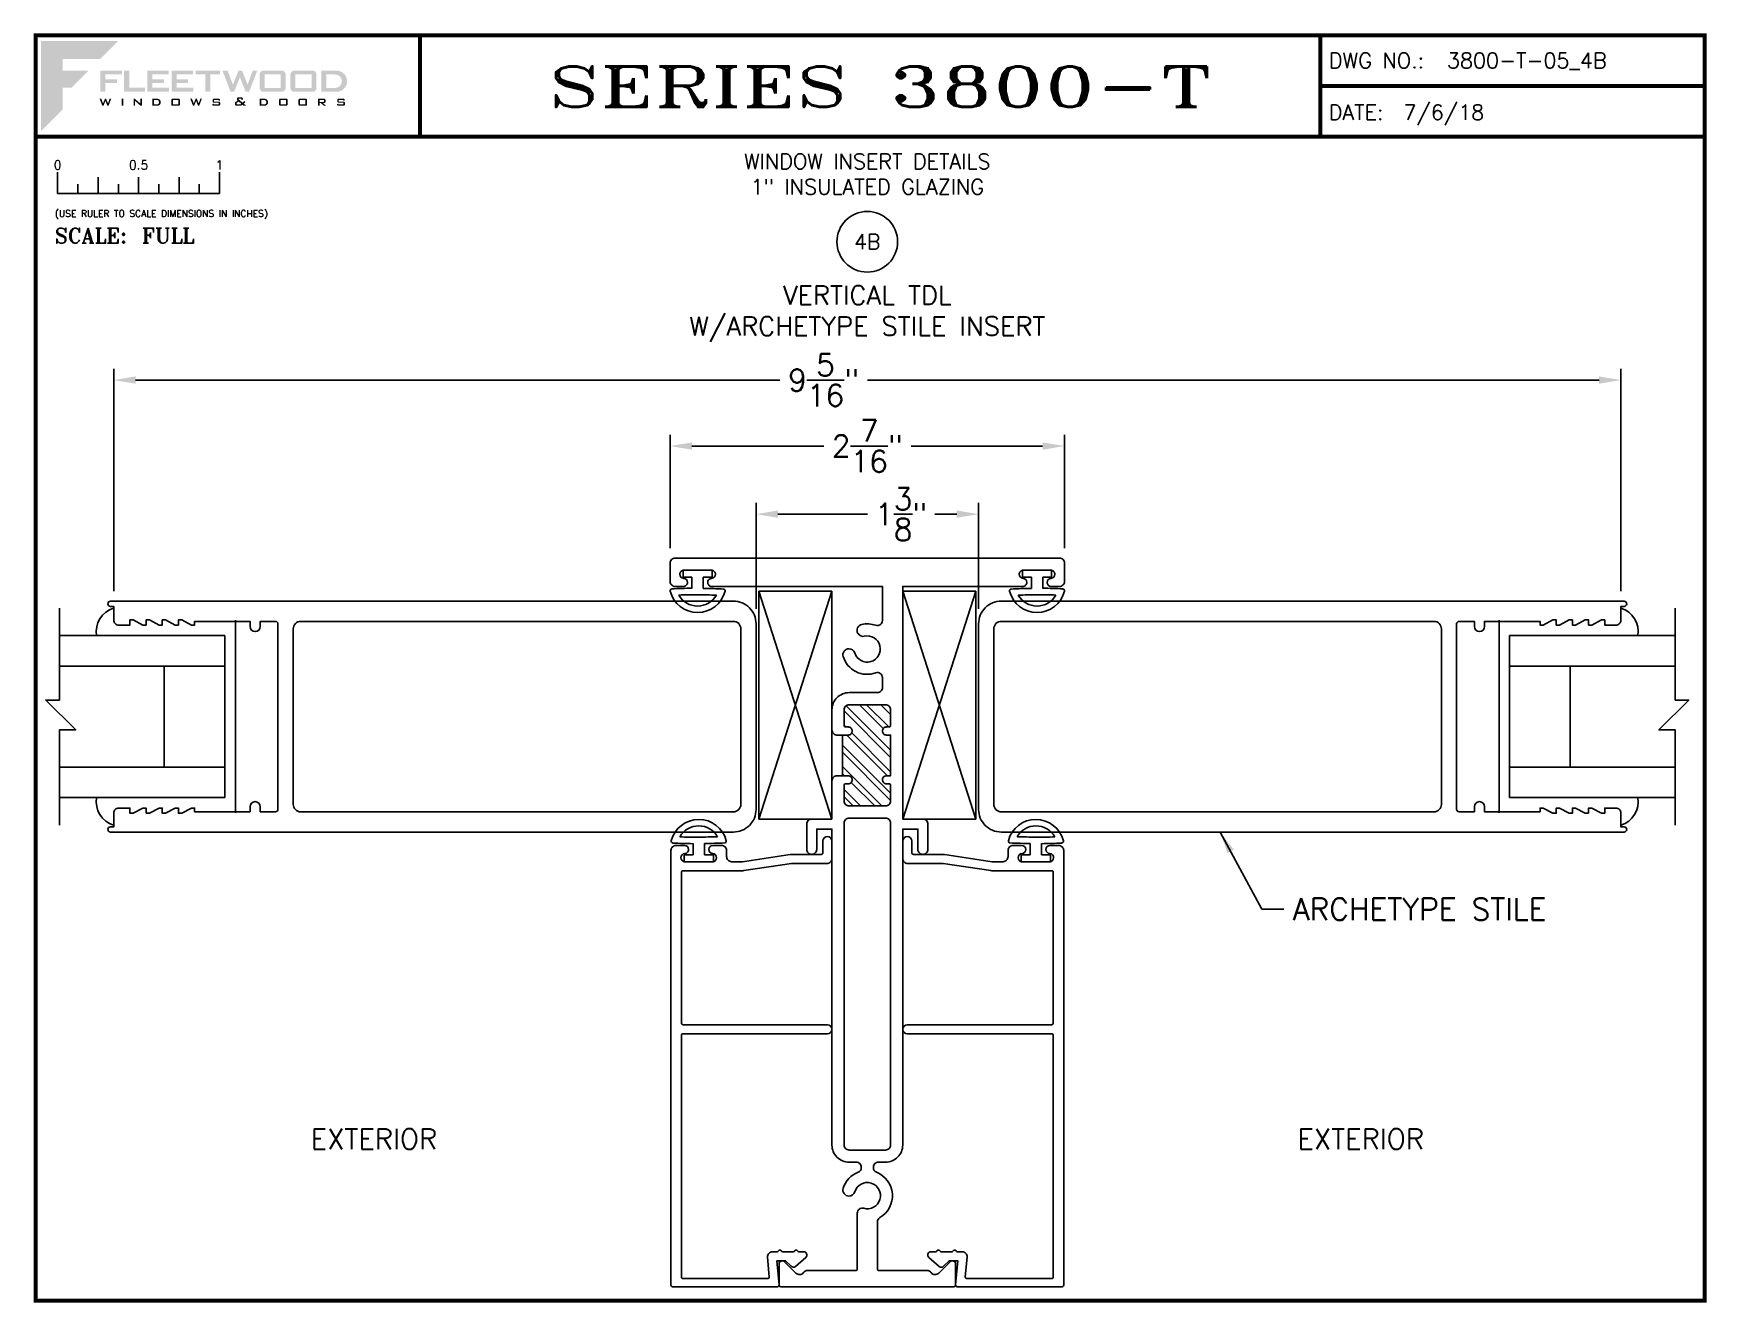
# Paper-space layout 'DETAIL 4B' of a CAD drawing. Extents: x 0.1 to 10.5, y 0.1 to 7.9.
# The model-space entities are those that its viewports show. They can reach past a viewport. Long polylines and large blocks are cut down to what shows.
import ezdxf
from ezdxf.enums import TextEntityAlignment as Align

# ---------------------------------------------------------------- set-up
doc = ezdxf.new("R2010")
doc.units = 0
doc.header["$MEASUREMENT"] = 0
doc.layers.get('0').update_dxf_attribs({"linetype": 'CONTINUOUS'})
doc.layers.get('Defpoints').update_dxf_attribs({"linetype": 'CONTINUOUS'})
for name, color, linetype in [('Ballons', 7, 'CONTINUOUS'), ('DIM', 7, 'CONTINUOUS'), ('FRAME', 1, 'CONTINUOUS'), ('GEOMETRY', 1, 'CONTINUOUS'), ('GLASS', 7, 'CONTINUOUS'), ('GLASS-VINYL', 7, 'CONTINUOUS'), ('MISC.', 7, 'CONTINUOUS'), ('TEXT', 7, 'CONTINUOUS'), ('VENT', 5, 'CONTINUOUS')]:
    doc.layers.add(name, color=color, linetype=linetype)
doc.layers.add('vp', color=40, linetype='CONTINUOUS', plot=False)
doc.layers.get('vp').off()
doc.styles.add('ROMANS', font='romans')
doc.styles.add('ROMANT', font='romant')
doc.styles.add('SIMPLEX-094', font='simplex.shx', dxfattribs={"height": 0.094})
doc.styles.get("Standard").update_dxf_attribs({"font": 'simplex.shx'})
doc.dimstyles.new('FULL SCALE', dxfattribs={"dimscale": 0.75, "dimtxt": 0.18, "dimasz": 0.18, "dimexe": 0.09375, "dimexo": 0.125, "dimgap": 0.09, "dimtad": 0, "dimtih": 1, "dimtoh": 1, "dimdec": 4, "dimzin": 0, "dimdsep": 46, "dimlunit": 4, "dimtxsty": 'Standard', "dimcen": 0.09, "dimadec": 0, "dimazin": 0, "dimtfac": 1, "dimtdec": 4, "dimtofl": 0, "dimtmove": 0, "dimatfit": 3, "dimfxl": 0, "dimtolj": 1, "dimtzin": 0, "dimarcsym": 0})

# ---------------------------------------------------------------- blocks, each defined once
blk = doc.blocks.new('sectball')
blk.add_circle((0, 0), 0.125)
blk.add_attdef('NO', text='', height=0.062).set_placement((0, 0), align=Align.MIDDLE_CENTER)
for tag, p in [('LINE1', (0, -0.2588)), ('LINE2', (0, -0.3864)), ('LINE3', (0, -0.5214))]:
    blk.add_attdef(tag, text='', height=0.078).set_placement(p, align=Align.CENTER)
blk = doc.blocks.new('*D102')
at = {"layer": 'Defpoints', "color": 0}
for p in [(9.953, 5.778), (0.64, 4.38), (9.953, 4.38)]:
    blk.add_point(p, dxfattribs=at)
at = {"layer": 'DIM', "color": 0, "lineweight": -2}
for p, q in [((0.64, 4.474), (0.64, 5.848)), ((9.953, 4.474), (9.953, 5.848)), ((0.775, 5.778), (4.757, 5.778)), ((9.818, 5.778), (5.297, 5.778))]:
    blk.add_line(p, q, dxfattribs=at)
at = {"layer": 'DIM', "color": 0}
for points in [[(0.775, 5.801), (0.775, 5.756), (0.64, 5.778)], [(9.818, 5.801), (9.818, 5.756), (9.953, 5.778)]]:
    blk.add_solid(points, dxfattribs=at)
at = {"layer": 'DIM', "color": 0, "insert": (5.027, 5.778), "char_height": 0.135, "attachment_point": 5}
blk.add_mtext('\\A1;9{\\H1.000000x;\\S5/16;}"', dxfattribs=at)
blk = doc.blocks.new('*D104')
at = {"layer": 'Defpoints', "color": 0}
for p in [(6.515, 5.371), (4.078, 4.648), (6.515, 4.648)]:
    blk.add_point(p, dxfattribs=at)
at = {"layer": 'DIM', "color": 0, "lineweight": -2}
for p, q in [((4.078, 4.741), (4.078, 5.441)), ((6.515, 4.741), (6.515, 5.441)), ((4.213, 5.371), (5.027, 5.371)), ((6.38, 5.371), (5.567, 5.371))]:
    blk.add_line(p, q, dxfattribs=at)
at = {"layer": 'DIM', "color": 0}
for points in [[(4.213, 5.393), (4.213, 5.348), (4.078, 5.371)], [(6.38, 5.393), (6.38, 5.348), (6.515, 5.371)]]:
    blk.add_solid(points, dxfattribs=at)
at = {"layer": 'DIM', "color": 0, "insert": (5.297, 5.371), "char_height": 0.135, "attachment_point": 5}
blk.add_mtext('\\A1;2{\\H1.000000x;\\S7/16;}"', dxfattribs=at)
blk = doc.blocks.new('*D103')
at = {"layer": 'Defpoints', "color": 0}
for p in [(5.984, 4.95), (4.609, 4.272), (5.984, 4.272)]:
    blk.add_point(p, dxfattribs=at)
at = {"layer": 'DIM', "color": 0, "lineweight": -2}
for p, q in [((4.609, 4.366), (4.609, 5.021)), ((5.984, 4.366), (5.984, 5.021)), ((4.744, 4.95), (5.297, 4.95)), ((5.849, 4.95), (5.714, 4.95))]:
    blk.add_line(p, q, dxfattribs=at)
at = {"layer": 'DIM', "color": 0}
for points in [[(4.744, 4.973), (4.744, 4.928), (4.609, 4.95)], [(5.849, 4.973), (5.849, 4.928), (5.984, 4.95)]]:
    blk.add_solid(points, dxfattribs=at)
at = {"layer": 'DIM', "color": 0, "insert": (5.506, 4.95), "char_height": 0.135, "attachment_point": 5}
blk.add_mtext('\\A1;1{\\H1.000000x;\\S3/8;}"', dxfattribs=at)
blk = doc.blocks.new('Fleetwood_Logo_6-10-15')
h = blk.add_hatch(color=154)
h.dxf.hatch_style = 1
h.paths.add_polyline_path([(0.2526, -0.0017), (0.0019, -0.0017), (0.0019, -0.2942), (0.0725, -0.2236), (0.0725, -0.1535), (0.1007, -0.1535), (0.1567, -0.0976), (0.0725, -0.0976), (0.0725, -0.0596), (0.1946, -0.0596)])
h = blk.add_hatch(color=251)
h.dxf.hatch_style = 1
h.paths.add_polyline_path([(0.2487, -0.1256), (0.2112, -0.1256), (0.2112, -0.1102), (0.2647, -0.1102), (0.2647, -0.0976), (0.1946, -0.0976), (0.1946, -0.1667), (0.2112, -0.1667), (0.2112, -0.1377), (0.2487, -0.1377)])
h = blk.add_hatch(color=251)
h.dxf.hatch_style = 1
h.paths.add_polyline_path([(0.2886, -0.0976), (0.272, -0.0976), (0.272, -0.1667), (0.3401, -0.1667), (0.3401, -0.1535), (0.2886, -0.1535)])
h = blk.add_hatch(color=251)
h.dxf.hatch_style = 1
h.paths.add_polyline_path([(0.4175, -0.0976), (0.3474, -0.0976), (0.3474, -0.1667), (0.4185, -0.1667), (0.4185, -0.1534), (0.364, -0.1534), (0.364, -0.1377), (0.4015, -0.1377), (0.4015, -0.1256), (0.364, -0.1256), (0.364, -0.1102), (0.4175, -0.1102)])
h = blk.add_hatch(color=251)
h.dxf.hatch_style = 1
h.paths.add_polyline_path([(0.4965, -0.0976), (0.4264, -0.0976), (0.4264, -0.1667), (0.4975, -0.1667), (0.4975, -0.1534), (0.443, -0.1534), (0.443, -0.1377), (0.4804, -0.1377), (0.4804, -0.1256), (0.443, -0.1256), (0.443, -0.1102), (0.4965, -0.1102)])
h = blk.add_hatch(color=251)
h.dxf.hatch_style = 1
h.paths.add_polyline_path([(0.5842, -0.0976), (0.5054, -0.0976), (0.5054, -0.1102), (0.5365, -0.1102), (0.5365, -0.1667), (0.5531, -0.1667), (0.5531, -0.1102), (0.5842, -0.1102)])
h = blk.add_hatch(color=251)
h.dxf.hatch_style = 1
h.paths.add_polyline_path([(0.6089, -0.0976), (0.5921, -0.0976), (0.6188, -0.1667), (0.63, -0.1667), (0.6489, -0.1192), (0.6679, -0.1667), (0.6789, -0.1667), (0.7056, -0.0976), (0.6908, -0.0976), (0.6742, -0.1433), (0.6558, -0.0976), (0.6446, -0.0976), (0.6261, -0.1433)])
h = blk.add_hatch(color=251)
h.dxf.hatch_style = 1
h.paths.add_polyline_path([(0.7853, -0.0976), (0.726, -0.0976, 0.414214), (0.7133, -0.1102), (0.7133, -0.154, 0.414214), (0.726, -0.1667), (0.7853, -0.1667, 0.414214), (0.798, -0.154), (0.798, -0.1102, 0.414214)])
h.paths.add_polyline_path([(0.7819, -0.1102), (0.7819, -0.154), (0.7294, -0.154), (0.7294, -0.1102)], flags=16)
h = blk.add_hatch(color=251)
h.dxf.hatch_style = 1
h.paths.add_polyline_path([(0.8856, -0.0976), (0.8262, -0.0976, 0.414214), (0.8136, -0.1102), (0.8136, -0.154, 0.414214), (0.8262, -0.1667), (0.8856, -0.1667, 0.414214), (0.8982, -0.154), (0.8982, -0.1102, 0.414214)])
h.paths.add_polyline_path([(0.8822, -0.1102), (0.8822, -0.154), (0.8296, -0.154), (0.8296, -0.1102)], flags=16)
h = blk.add_hatch(color=251)
h.dxf.hatch_style = 1
h.paths.add_polyline_path([(0.9632, -0.0976), (0.914, -0.0976), (0.914, -0.1667), (0.9632, -0.1667, 1)])
h.paths.add_polyline_path([(0.9301, -0.1102), (0.9593, -0.1102, -1), (0.9593, -0.154), (0.9301, -0.154)], flags=16)
h = blk.add_hatch(color=7)
h.dxf.hatch_style = 1
h.paths.add_polyline_path([(0.2301, -0.1891), (0.2251, -0.1891), (0.2196, -0.2043), (0.2134, -0.1891), (0.2097, -0.1891), (0.2035, -0.2043), (0.1978, -0.1891), (0.1922, -0.1891), (0.2011, -0.2121), (0.2048, -0.2121), (0.2112, -0.1963), (0.2175, -0.2121), (0.2212, -0.2121)])
h = blk.add_hatch(color=7)
h.dxf.hatch_style = 1
h.paths.add_polyline_path([(0.2691, -0.1891), (0.2637, -0.1891), (0.2637, -0.2118), (0.2637, -0.2121), (0.2691, -0.2121)])
h = blk.add_hatch(color=7)
h.dxf.hatch_style = 1
h.paths.add_polyline_path([(0.3077, -0.1964), (0.3259, -0.2121), (0.3298, -0.2121), (0.3298, -0.1891), (0.325, -0.1891), (0.325, -0.2047), (0.3067, -0.1891), (0.3029, -0.1891), (0.3029, -0.2121), (0.3077, -0.2121)])
h = blk.add_hatch(color=7)
h.dxf.hatch_style = 1
h.paths.add_polyline_path([(0.3801, -0.1891), (0.3637, -0.1891), (0.3637, -0.2121), (0.3801, -0.2121, 1)])
h.paths.add_polyline_path([(0.3691, -0.2079), (0.3691, -0.1933), (0.3788, -0.1933, -1), (0.3788, -0.2079)], flags=16)
h = blk.add_hatch(color=7)
h.dxf.hatch_style = 1
h.paths.add_polyline_path([(0.4537, -0.2079), (0.4537, -0.1933, 0.414214), (0.4495, -0.1891), (0.4297, -0.1891, 0.414214), (0.4255, -0.1933), (0.4255, -0.2079, 0.414214), (0.4297, -0.2121), (0.4495, -0.2121, 0.414214)])
h.paths.add_polyline_path([(0.4308, -0.2079), (0.4308, -0.1933), (0.4484, -0.1933), (0.4484, -0.2079)], flags=16)
h = blk.add_hatch(color=7)
h.dxf.hatch_style = 1
h.paths.add_polyline_path([(0.5253, -0.1891), (0.5203, -0.1891), (0.5148, -0.2043), (0.5087, -0.1891), (0.5049, -0.1891), (0.4988, -0.2043), (0.493, -0.1891), (0.4874, -0.1891), (0.4963, -0.2121), (0.5001, -0.2121), (0.5064, -0.1963), (0.5127, -0.2121), (0.5164, -0.2121)])
h = blk.add_hatch(color=7)
h.dxf.hatch_style = 1
h.paths.add_polyline_path([(0.5801, -0.1891), (0.5643, -0.1891, 0.414214), (0.56, -0.1933), (0.56, -0.1981, 0.414214), (0.5643, -0.2024), (0.58, -0.2024), (0.58, -0.2078), (0.5637, -0.2078), (0.5637, -0.2052), (0.5591, -0.2062), (0.5591, -0.2078, 0.414214), (0.5634, -0.2121), (0.5805, -0.2121, 0.414214), (0.5848, -0.2078), (0.5848, -0.2024, 0.414214), (0.5805, -0.1982), (0.5648, -0.1982), (0.5648, -0.193), (0.5798, -0.193), (0.5798, -0.1958), (0.5843, -0.1948), (0.5843, -0.1933, 0.414214)])
h = blk.add_hatch(color=7)
h.dxf.hatch_style = 1
h.paths.add_polyline_path([(0.645, -0.1913, -0.222262), (0.6447, -0.1906), (0.6447, -0.1892), (0.6535, -0.1892), (0.6535, -0.193), (0.6587, -0.1918), (0.6587, -0.189, 0.414214), (0.6544, -0.1847), (0.6437, -0.1847, 0.414214), (0.6394, -0.189), (0.6394, -0.1922, 0.222262), (0.6407, -0.1948), (0.6415, -0.1955), (0.6345, -0.1998, 0.260684), (0.6329, -0.2027), (0.6329, -0.2078, 0.414214), (0.6372, -0.2121), (0.6514, -0.2121, 0.17577), (0.6536, -0.2113), (0.657, -0.2085), (0.6614, -0.2121), (0.6699, -0.2121), (0.6613, -0.2049), (0.6676, -0.1997), (0.6637, -0.1964), (0.6574, -0.2017)])
h.paths.add_polyline_path([(0.6532, -0.2052), (0.6509, -0.2072, -0.17577), (0.6502, -0.2074), (0.6382, -0.2074), (0.6382, -0.2033, -0.260684), (0.6387, -0.2025), (0.6451, -0.1985)], flags=16)
h = blk.add_hatch(color=7)
h.dxf.hatch_style = 1
h.paths.add_polyline_path([(0.7294, -0.1891), (0.713, -0.1891), (0.713, -0.2121), (0.7294, -0.2121, 1)])
h.paths.add_polyline_path([(0.7184, -0.2079), (0.7184, -0.1933), (0.7281, -0.1933, -1), (0.7281, -0.2079)], flags=16)
h = blk.add_hatch(color=7)
h.dxf.hatch_style = 1
h.paths.add_polyline_path([(0.8045, -0.2079), (0.8045, -0.1933, 0.414214), (0.8003, -0.1891), (0.7805, -0.1891, 0.414214), (0.7763, -0.1933), (0.7763, -0.2079, 0.414214), (0.7805, -0.2121), (0.8003, -0.2121, 0.414214)])
h.paths.add_polyline_path([(0.7816, -0.2079), (0.7816, -0.1933), (0.7992, -0.1933), (0.7992, -0.2079)], flags=16)
h = blk.add_hatch(color=7)
h.dxf.hatch_style = 1
h.paths.add_polyline_path([(0.8678, -0.2079), (0.8678, -0.1933, 0.414214), (0.8636, -0.1891), (0.8438, -0.1891, 0.414214), (0.8396, -0.1933), (0.8396, -0.2079, 0.414214), (0.8438, -0.2121), (0.8636, -0.2121, 0.414214)])
h.paths.add_polyline_path([(0.8449, -0.2079), (0.8449, -0.1933), (0.8624, -0.1933), (0.8624, -0.2079)], flags=16)
h = blk.add_hatch(color=7)
h.dxf.hatch_style = 1
h.paths.add_polyline_path([(0.9277, -0.1993), (0.9277, -0.1933, 0.414214), (0.9235, -0.1891), (0.9028, -0.1891), (0.9028, -0.2121), (0.9082, -0.2121), (0.9082, -0.2035), (0.9131, -0.2035), (0.9224, -0.2121), (0.9303, -0.2121), (0.9197, -0.2035), (0.9235, -0.2035, 0.414214)])
h.paths.add_polyline_path([(0.9082, -0.1993), (0.9082, -0.1933), (0.9214, -0.1933, -0.414214), (0.9224, -0.1943), (0.9224, -0.1983, -0.414214), (0.9214, -0.1993)], flags=16)
h = blk.add_hatch(color=7)
h.dxf.hatch_style = 1
h.paths.add_polyline_path([(0.9867, -0.1982), (0.971, -0.1982), (0.971, -0.193), (0.9859, -0.193), (0.9859, -0.1958), (0.9905, -0.1948), (0.9905, -0.1933, 0.414214), (0.9863, -0.1891), (0.9705, -0.1891, 0.414214), (0.9662, -0.1933), (0.9662, -0.1981, 0.414214), (0.9705, -0.2024), (0.9862, -0.2024), (0.9862, -0.2078), (0.9699, -0.2078), (0.9699, -0.2052), (0.9653, -0.2062), (0.9653, -0.2078, 0.414214), (0.9696, -0.2121), (0.9867, -0.2121, 0.414214), (0.991, -0.2078), (0.991, -0.2024, 0.414214)])
blk = doc.blocks.new('A-SIZE_L')
for p, q in [((8.095, 7.907), (8.095, 7.282)), ((8.095, 7.594), (10.47, 7.594)), ((0.157, 7.282), (10.47, 7.282))]:
    blk.add_line(p, q)
at = {"const_width": 0.025}
for points in [[(0.157, 7.907), (10.47, 7.907), (10.47, 0.093), (0.157, 0.093), (0.157, 7.907)], [(2.532, 7.907), (2.532, 7.282)], [(8.095, 7.907), (8.095, 7.282)], [(8.095, 7.594), (10.47, 7.594)], [(0.157, 7.282), (10.47, 7.282)]]:
    blk.add_lwpolyline(points, dxfattribs=at)
at = {"xscale": 1.898091133004928, "yscale": 1.898091133004928, "zscale": 1.898091133004928}
blk.add_blockref('Fleetwood_Logo_6-10-15', (0.188, 7.875), dxfattribs=at)
for s, style, p in [('DWG NO.:', 'SIMPLEX-094', (8.149, 7.705)), ('DATE:', 'SIMPLEX-094', (8.148, 7.385)), ('SCALE:', 'ROMANT', (0.276, 6.623))]:
    blk.add_text(s, height=0.094, dxfattribs=dict(style=style)).set_placement(p)
for tag, p, style in [('DWG_NO', (8.878, 7.705), 'SIMPLEX-094'), ('DATE', (8.609, 7.385), 'SIMPLEX-094'), ('SCALE', (0.814, 6.623), 'ROMANT')]:
    blk.add_attdef(tag, p, '', height=0.094, dxfattribs=dict(style=style))
for tag, height, style, width, p, p2 in [('DWG_NO', 0.094, 'SIMPLEX-094', 2.60233, (8.876, 7.704), (10.367, 7.704)), ('PRODUCT', 0.25, 'ROMANT', 2.260212, (3.282, 7.465), (7.345, 7.465))]:
    blk.add_attdef(tag, text='', height=height, dxfattribs=dict(style=style, width=width)).set_placement(p, p2, align=Align.FIT)
blk = doc.blocks.new('Full')
for p, q in [((0.137, -0.219), (0.137, -0.35)), ((0.262, -0.294), (0.262, -0.35)), ((0.387, -0.249), (0.387, -0.35)), ((0.512, -0.294), (0.512, -0.35)), ((0.637, -0.249), (0.637, -0.35)), ((0.762, -0.294), (0.762, -0.35)), ((0.887, -0.249), (0.887, -0.35)), ((1.012, -0.294), (1.012, -0.35)), ((1.137, -0.219), (1.137, -0.35)), ((0.137, -0.35), (1.137, -0.35))]:
    blk.add_line(p, q)
for s, p in [('0', (0.137, -0.219)), ('0.5', (0.637, -0.219)), ('1', (1.137, -0.219))]:
    blk.add_text(s, height=0.055).set_placement(p, align=Align.BOTTOM_CENTER)
at = {"style": 'ROMANS'}
blk.add_text('(USE RULER TO SCALE DIMENSIONS IN INCHES)', height=0.04115, dxfattribs=at).set_placement((0.12, -0.495))
blk = doc.blocks.new('3767 LEADSILE')
for points in [[(3.769, -0.597), (3.749, -0.597), (3.689, -0.565), (3.669, -0.565), (3.669, -0.597), (3.649, -0.597), (3.589, -0.565), (3.569, -0.565), (3.569, -0.597), (3.549, -0.597), (3.489, -0.565), (3.469, -0.565), (3.469, -0.588), (3.126, -0.588), (3.126, -0.556, 1), (3.064, -0.556), (3.064, -0.588), (2.969, -0.588, -0.414214), (2.954, -0.573), (2.954, 0.573, -0.414214), (2.969, 0.588), (3.064, 0.588), (3.064, 0.556, 1), (3.126, 0.556), (3.126, 0.588), (3.469, 0.588), (3.469, 0.565), (3.489, 0.565), (3.549, 0.597), (3.569, 0.597), (3.569, 0.565), (3.589, 0.565), (3.649, 0.597), (3.669, 0.597), (3.669, 0.565), (3.689, 0.565), (3.749, 0.597), (3.769, 0.597), (3.769, 0.565), (3.789, 0.565), (3.849, 0.597), (3.869, 0.597), (3.869, 0.565), (3.938, 0.565, 0.414214), (3.969, 0.596), (3.969, 0.681), (3.989, 0.681, 1), (3.989, 0.713), (0.14, 0.713, 0.414214), (0, 0.573), (0, -0.573, 0.414214), (0.14, -0.713), (3.989, -0.713, 1), (3.989, -0.681), (3.969, -0.681), (3.969, -0.596, 0.414214), (3.938, -0.565), (3.869, -0.565), (3.869, -0.597), (3.849, -0.597), (3.789, -0.565), (3.769, -0.565)], [(2.814, -0.588, 0.414214), (2.86, -0.542), (2.86, 0.542, 0.414214), (2.814, 0.588), (0.14, 0.588, 0.414214), (0.094, 0.542), (0.094, -0.542, 0.414214), (0.14, -0.588)]]:
    blk.add_lwpolyline(points, format="xyb", close=True)
blk = doc.blocks.new('25031')
at = {"layer": 'GEOMETRY', "color": 5}
for p, q in [((-0.035, 0.112), (-0.035, 0.042)), ((0.035, 0.042), (0.035, 0.112)), ((-0.035, 0.042), (-0.09, 0.042)), ((-0.09, 0.042), (-0.09, 0)), ((-0.09, 0), (0.09, 0)), ((0.09, 0.042), (0.035, 0.042)), ((0.09, 0), (0.09, 0.042))]:
    blk.add_line(p, q, dxfattribs=at)
for centre, radius, start, end in [((0, 0.086), 0.175, 14.1622, 165.8685), ((0, 0.086), 0.135, 30.4808, 149.5259), ((-0.16, 0.126), 0.01, 165.8685, 267.1063), ((0, 3.29), 3.179, 267.1063, 269.3654), ((0, 3.29), 3.139, 267.8759, 269.9963), ((0.005, 3.056), 2.904, 269.9005, 272.1922), ((0.005, 3.056), 2.944, 270.5829, 273.0223), ((0.16, 0.126), 0.01, 273.0223, 14.1622)]:
    blk.add_arc(centre, radius, start, end, dxfattribs=at)

msp = doc.modelspace()

# ---------------------------------------------------------------- hatches: boundary and pattern name
h = msp.add_hatch()
h.set_pattern_fill('ANSI32', color=256, scale=0.25, angle=90, style=0)
h.set_pattern_definition([(135, (-21.25459, -23.12155), (-0.06629126, -0.06629126), []), (135, (-21.25459, -23.07736), (-0.06629126, -0.06629126), [])])
h.paths.add_polyline_path([(-2.501, -14.676), (-2.501, -14.425), (-2.526, -14.425, -1), (-2.526, -14.375), (-2.511, -14.375, 0.414214), (-2.501, -14.365), (-2.501, -14.269, 0.414214), (-2.532, -14.238), (-2.757, -14.238, 0.414214), (-2.788, -14.269), (-2.788, -14.365, 0.414214), (-2.778, -14.375), (-2.763, -14.375, -1), (-2.763, -14.425), (-2.798, -14.425), (-2.798, -14.676), (-2.763, -14.676, -1), (-2.763, -14.726), (-2.778, -14.726, 0.414214), (-2.788, -14.736), (-2.788, -14.832, 0.414214), (-2.757, -14.863), (-2.532, -14.863, 0.414214), (-2.501, -14.832), (-2.501, -14.736, 0.414214), (-2.511, -14.726), (-2.526, -14.726, -1), (-2.526, -14.676)])

# ---------------------------------------------------------------- linework, layer by layer
at = {"layer": 'FRAME'}
for points in [[(-1.457, -13.507, 0.414214), (-1.426, -13.476), (-1.426, -13.363, 0.414214), (-1.457, -13.332), (-2.645, -13.332), (-3.832, -13.332, 0.414214), (-3.863, -13.363), (-3.863, -13.476, 0.414214), (-3.832, -13.507), (-3.781, -13.507, 0.414214), (-3.756, -13.482, 0.399638), (-3.779, -13.457, -0.399638), (-3.803, -13.432), (-3.803, -13.432, -0.414214), (-3.778, -13.407), (-3.608, -13.407, -0.414214), (-3.583, -13.432), (-3.583, -13.432, -0.399638), (-3.607, -13.457, 0.399638), (-3.631, -13.482, 0.414214), (-3.606, -13.507), (-3.554, -13.507), (-2.551, -13.507), (-2.551, -13.718, -0.517938), (-2.593, -13.747, 0.142368), (-2.679, -13.742, 0.510157), (-2.703, -13.797), (-2.702, -13.798, 0.323599), (-2.663, -13.815, -2.284894), (-2.722, -13.918, 0.323599), (-2.757, -13.892), (-2.758, -13.892, 0.510157), (-2.794, -13.94, 0.42659), (-2.593, -14.041, -0.517938), (-2.551, -14.07), (-2.551, -14.132, -0.414214), (-2.582, -14.163), (-2.757, -14.163, 0.414214), (-2.863, -14.269), (-2.863, -14.394, 0.414214), (-2.832, -14.425), (-2.763, -14.425, 0.414214), (-2.738, -14.4, 0.414214), (-2.763, -14.375), (-2.778, -14.375, -0.414214), (-2.788, -14.365), (-2.788, -14.269, -0.414214), (-2.757, -14.238), (-2.532, -14.238, -0.414214), (-2.501, -14.269), (-2.501, -14.365, -0.414214), (-2.511, -14.375), (-2.526, -14.375, 0.414214), (-2.551, -14.4, 0.414214), (-2.526, -14.425), (-2.511, -14.425), (-2.501, -14.425), (-2.501, -14.676), (-2.511, -14.676), (-2.526, -14.676, 0.414214), (-2.551, -14.701, 0.414214), (-2.526, -14.726), (-2.511, -14.726, -0.414214), (-2.501, -14.736), (-2.501, -14.832, -0.414214), (-2.532, -14.863), (-2.757, -14.863, -0.414214), (-2.788, -14.832), (-2.788, -14.736, -0.414214), (-2.778, -14.726), (-2.763, -14.726, 0.414214), (-2.738, -14.701, 0.414214), (-2.763, -14.676), (-2.832, -14.676, 0.414214), (-2.863, -14.707), (-2.863, -14.934, -0.414214), (-2.873, -14.944), (-2.988, -14.944, 0.414214), (-3.019, -14.975), (-3.019, -15.131, 0.414214), (-2.988, -15.162, 0.414214), (-2.957, -15.131), (-2.957, -15.006), (-2.863, -15.006), (-2.863, -16.957, 0.414214), (-2.757, -17.063), (-2.713, -17.063, -0.414214), (-2.682, -17.094), (-2.682, -17.096, -0.308174), (-2.702, -17.125, 0.227368), (-2.794, -17.224, 0.502305), (-2.758, -17.272, 0.326072), (-2.722, -17.246, -2.386509), (-2.667, -17.348, 0.500407), (-2.707, -17.378), (-2.707, -17.722, -0.414214), (-2.717, -17.732), (-3.014, -17.732, 0.237131), (-3.039, -17.745, -0.457629), (-3.086, -17.748), (-3.156, -17.678, 0.668179), (-3.19, -17.692), (-3.19, -17.822, 0.414214), (-3.18, -17.832), (-2.645, -17.832), (-2.109, -17.832, 0.414214), (-2.099, -17.822), (-2.099, -17.692, 0.668179), (-2.133, -17.678), (-2.203, -17.748, -0.457629), (-2.25, -17.745, 0.237131), (-2.275, -17.732), (-2.572, -17.732, -0.414214), (-2.582, -17.722), (-2.582, -17.432, -0.267949), (-2.567, -17.405, 0.627979), (-2.588, -17.125, -0.308174), (-2.607, -17.096), (-2.607, -17.094, -0.414214), (-2.576, -17.063), (-2.532, -17.063, 0.414214), (-2.426, -16.957), (-2.426, -15.006), (-2.332, -15.006), (-2.332, -15.131, 0.414214), (-2.301, -15.162, 0.414214), (-2.27, -15.131), (-2.27, -14.975, 0.414214), (-2.301, -14.944), (-2.426, -14.944), (-2.426, -13.507), (-1.735, -13.507), (-1.684, -13.507, 0.414214), (-1.659, -13.482, 0.399638), (-1.682, -13.457, -0.399638), (-1.706, -13.432), (-1.706, -13.432, -0.414214), (-1.681, -13.407), (-1.511, -13.407, -0.414214), (-1.486, -13.432), (-1.486, -13.432, -0.399638), (-1.51, -13.457, 0.399638), (-1.534, -13.482), (-1.534, -13.482, 0.414214), (-1.509, -13.507)], [(-2.501, -16.957, -0.414214), (-2.532, -16.988), (-2.757, -16.988, -0.414214), (-2.788, -16.957), (-2.788, -14.969, -0.414214), (-2.757, -14.938), (-2.532, -14.938, -0.414214), (-2.501, -14.969)], [(-3.783, -17.782), (-3.261, -17.782, 0.440011), (-3.251, -17.771), (-3.261, -17.65, -0.440011), (-3.231, -17.616), (-3.202, -17.616, 0.267949), (-3.193, -17.611, -0.57735), (-3.176, -17.611, 0.267949), (-3.167, -17.616), (-3.102, -17.616, 0.267949), (-3.093, -17.611, -0.57735), (-3.076, -17.611, 0.267949), (-3.067, -17.616), (-3.038, -17.616, -0.691708), (-3.025, -17.651), (-3.089, -17.707, -0.395486), (-3.116, -17.706), (-3.15, -17.672), (-3.203, -17.672), (-3.19, -17.821, -0.440011), (-3.2, -17.832), (-3.848, -17.832, -0.414214), (-3.858, -17.822), (-3.858, -15.138, -0.414214), (-3.827, -15.107), (-3.774, -15.107, -0.975), (-3.772, -15.157, 0.975), (-3.771, -15.207), (-3.601, -15.207, 0.975), (-3.6, -15.157, -0.975), (-3.599, -15.107), (-3.545, -15.107, -0.414214), (-3.514, -15.138), (-3.514, -15.176, 0.414214), (-3.483, -15.207), (-3.42, -15.207, 0.035412), (-3.416, -15.207), (-3.121, -15.163, -0.035412), (-3.109, -15.162), (-2.929, -15.162, 0.414214), (-2.919, -15.152), (-2.919, -15.08, -1), (-2.863, -15.08), (-2.863, -15.187, -0.414214), (-2.894, -15.218), (-3.109, -15.218, 0.035412), (-3.114, -15.219), (-3.408, -15.262, -0.035412), (-3.42, -15.263), (-3.783, -15.263, 0.414214), (-3.793, -15.273), (-3.793, -16.204, 0.414214), (-3.783, -16.214), (-2.891, -16.214, -1), (-2.891, -16.27), (-3.783, -16.27, 0.414214), (-3.793, -16.28), (-3.793, -17.772, 0.414214)], [(-1.506, -17.782), (-2.029, -17.782, -0.440011), (-2.039, -17.771), (-2.028, -17.65, 0.440011), (-2.059, -17.616), (-2.088, -17.616, -0.267949), (-2.096, -17.611, 0.57735), (-2.114, -17.611, -0.267949), (-2.122, -17.616), (-2.188, -17.616, -0.267949), (-2.196, -17.611, 0.57735), (-2.214, -17.611, -0.267949), (-2.222, -17.616), (-2.251, -17.616, 0.691708), (-2.264, -17.651), (-2.201, -17.707, 0.395486), (-2.173, -17.706), (-2.139, -17.672), (-2.086, -17.672), (-2.099, -17.821, 0.440011), (-2.089, -17.832), (-1.441, -17.832, 0.414214), (-1.431, -17.822), (-1.431, -15.138, 0.414214), (-1.462, -15.107), (-1.516, -15.107, 0.975), (-1.517, -15.157, -0.975), (-1.518, -15.207), (-1.688, -15.207, -0.975), (-1.689, -15.157, 0.975), (-1.691, -15.107), (-1.744, -15.107, 0.414214), (-1.775, -15.138), (-1.775, -15.176, -0.414214), (-1.806, -15.207), (-1.869, -15.207, -0.035412), (-1.874, -15.207), (-2.168, -15.163, 0.035412), (-2.18, -15.162), (-2.36, -15.162, -0.414214), (-2.37, -15.152), (-2.37, -15.08, 1), (-2.426, -15.08), (-2.426, -15.187, 0.414214), (-2.395, -15.218), (-2.18, -15.218, -0.035412), (-2.176, -15.219), (-1.881, -15.262, 0.035412), (-1.869, -15.263), (-1.506, -15.263, -0.414214), (-1.496, -15.273), (-1.496, -16.204, -0.414214), (-1.506, -16.214), (-2.398, -16.214, 1), (-2.398, -16.27), (-1.506, -16.27, -0.414214), (-1.496, -16.28), (-1.496, -17.772, -0.414214)]]:
    msp.add_lwpolyline(points, format="xyb", close=True, dxfattribs=at)
at = {"layer": 'GLASS'}
for p, q in [((-2.863, -14.945), (-3.315, -13.537)), ((-2.863, -13.537), (-3.315, -14.945)), ((-2.863, -13.537), (-3.315, -13.537)), ((-2.863, -14.945), (-2.863, -13.537)), ((-2.426, -13.537), (-1.974, -14.945)), ((-2.426, -14.945), (-1.974, -13.537)), ((-2.426, -13.537), (-1.974, -13.537)), ((-2.426, -14.945), (-2.426, -13.537)), ((-3.315, -14.945), (-2.863, -14.945)), ((-1.974, -14.945), (-2.426, -14.945))]:
    msp.add_line(p, q, dxfattribs=at)
at = {"layer": 'GLASS-VINYL', "color": 7}
for p, q in [((-6.549, -14.906), (-6.549, -13.716)), ((1.259, -14.906), (1.259, -13.716)), ((-7.637, -13.811), (-6.614, -13.811)), ((-6.614, -13.811), (-6.614, -14.811)), ((2.348, -13.811), (1.324, -13.811)), ((1.324, -13.811), (1.324, -14.811)), ((-7.637, -13.999), (-6.614, -13.999)), ((-6.989, -13.999), (-6.989, -14.624)), ((2.348, -13.999), (1.324, -13.999)), ((1.699, -13.999), (1.699, -14.624)), ((-7.637, -14.624), (-6.614, -14.624)), ((2.348, -14.624), (1.324, -14.624)), ((-7.637, -14.811), (-6.614, -14.811)), ((2.348, -14.811), (1.324, -14.811))]:
    msp.add_line(p, q, dxfattribs=at)
for centre, start, end in [((-7.256, -13.787), 107.3542, 189.2403), ((1.966, -13.787), 350.7597, 72.6458), ((-7.256, -14.836), 170.7597, 252.6458), ((1.966, -14.836), 287.3542, 9.2403)]:
    msp.add_arc(centre, 0.153, start, end, dxfattribs=at)
at = {"layer": 'MISC.'}
for points in [[(-7.637, -14.982), (-7.637, -14.393), (-7.536, -14.393), (-7.721, -14.209), (-7.637, -14.209), (-7.637, -13.641)], [(2.348, -14.982), (2.348, -14.393), (2.247, -14.393), (2.431, -14.209), (2.348, -14.209), (2.348, -13.641)]]:
    msp.add_lwpolyline(points, dxfattribs=at)
at = {"layer": 'TEXT'}
for p, q in [((-3.315, -13.537), (-3.315, -14.945)), ((-1.974, -13.537), (-1.974, -14.945)), ((-2.798, -14.425), (-2.798, -14.676))]:
    msp.add_line(p, q, dxfattribs=at)

# ---------------------------------------------------------------- block references
at = {"layer": 'TEXT', "xscale": -1, "rotation": 180}
msp.add_blockref('25031', (-3.693, -13.407), dxfattribs=at)
at = {"layer": 'TEXT', "rotation": 180}
msp.add_blockref('25031', (-1.596, -13.407), dxfattribs=at)
at = {"layer": 'TEXT'}
msp.add_blockref('25031', (-3.686, -15.207), dxfattribs=at)
at = {"layer": 'TEXT', "xscale": -1}
msp.add_blockref('25031', (-1.603, -15.207), dxfattribs=at)
at = {"layer": 'VENT', "xscale": -1}
msp.add_blockref('3767 LEADSILE', (-3.332, -14.311), dxfattribs=at)
at = {"layer": 'VENT'}
msp.add_blockref('3767 LEADSILE', (-1.957, -14.311), dxfattribs=at)

psp = doc.layouts.new('DETAIL 4B')

# ---------------------------------------------------------------- block references
at = {"layer": 'Ballons'}
ref = psp.add_blockref('A-SIZE_L', (0, 0), dxfattribs=at)
ref.add_attrib('DATE', '7/6/18', (8.60916, 7.38469), dxfattribs={"layer": '0', "height": 0.094, "style": 'SIMPLEX-094'})
ref.add_attrib('SCALE', 'FULL', (0.81442, 6.62314), dxfattribs={"layer": '0', "height": 0.094, "style": 'ROMANT'})
ref.add_attrib('PRODUCT', 'SERIES 3800-T', dxfattribs={"layer": '0', "height": 0.25, "style": 'ROMANT', "width": 1.324706}).set_placement((3.32575, 7.46527), (7.42603, 7.46527), align=Align.FIT)
ref.add_attrib('DWG_NO', '3800-T-05_4B', (8.87809, 7.70479), dxfattribs={"layer": '0', "height": 0.094, "style": 'SIMPLEX-094'})
psp.add_blockref('Full', (0.15675, 7.2815), dxfattribs=at)
at = {"layer": 'TEXT', "xscale": 1.5, "yscale": 1.5, "zscale": 1.5}
psp.add_blockref('sectball', (5.29657, 6.63237), dxfattribs=at).add_auto_attribs({'NO': '4B', 'LINE1': 'VERTICAL TDL', 'LINE2': 'W/ARCHETYPE STILE INSERT'})

# ---------------------------------------------------------------- texts
at = {"layer": 'DIM', "insert": (7.92544, 2.57802), "char_height": 0.135, "attachment_point": 1}
psp.add_mtext('ARCHETYPE STILE', dxfattribs=at)
at = {"layer": 'TEXT', "insert": (5.29657, 7.0504), "char_height": 0.094, "width": 5.1807452, "attachment_point": 5}
psp.add_mtext('WINDOW INSERT DETAILS\\P1" INSULATED GLAZING', dxfattribs=at)
at = {"layer": 'TEXT', "color": 7, "char_height": 0.125, "width": 1.0667, "attachment_point": 5}
for insert in [(2.24773, 1.09162), (8.34542, 1.09162)]:
    psp.add_mtext('EXTERIOR', dxfattribs=dict(at, insert=insert))

# ---------------------------------------------------------------- dimensions: what is measured, and where the dimension line sits
at = {"layer": 'DIM'}
for base, p1, p2, picture, middle in [((9.95307, 5.77814), (0.64007, 4.38038), (9.95307, 4.38038), '*D102', (5.02657, 5.77814)), ((5.98407, 4.95049), (4.60907, 4.27238), (5.98407, 4.27238), '*D103', (5.5055, 4.95049))]:
    dim = psp.add_linear_dim(base=base, p1=p1, p2=p2, dimstyle='FULL SCALE', override={"dimlfac": -1}, dxfattribs=at)
    dim.commit()
    dim.dimension.update_dxf_attribs({"geometry": picture, "text_midpoint": middle, "dimtype": 160})
dim = psp.add_linear_dim(base=(6.51507, 5.37066), p1=(4.07807, 4.64756), p2=(6.51507, 4.64756), dimstyle='FULL SCALE', override={"dimlfac": -1}, dxfattribs=at)
dim.commit()
dim.dimension.update_dxf_attribs({"geometry": '*D104', "text_midpoint": (5.29657, 5.37066)})

# ---------------------------------------------------------------- leaders
at = {"layer": 'DIM', "annotation_type": 0, "has_hookline": 1, "hookline_direction": 0, "text_width": 1.78714}
psp.add_leader([(7.47742, 2.98638), (7.73449, 2.51052), (7.86949, 2.51052)], dimstyle='FULL SCALE', override={"dimgap": 0.039, "dimtad": 0}, dxfattribs=at)

# ---------------------------------------------------------------- viewports
at = {"layer": 'vp'}
psp.add_viewport(center=(5.30231, 2.52088), size=(10.19055, 4.7623516), view_center_point=(-2.63892, -15.48988), view_height=4.7623516, dxfattribs=at)

doc.saveas('drawing.dxf')
